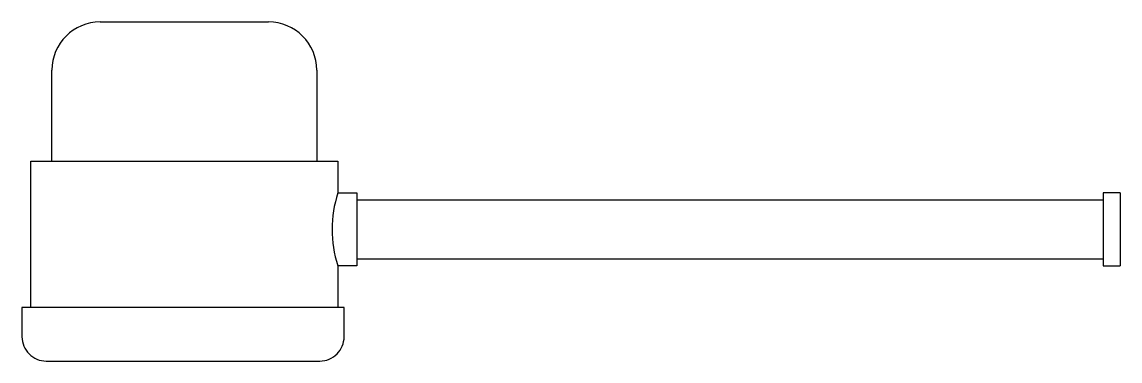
# Model space of a CAD drawing. Header units: millimetres. Extents: x -2995.141 to -2994.687, y 2928.852 to 2928.992.
import ezdxf

# ---------------------------------------------------------------- set-up
doc = ezdxf.new("R2010")
doc.units = ezdxf.units.MM
doc.header["$LTSCALE"] = 10
doc.layers.add('banheiro_acessórios', color=2, linetype='Continuous')

msp = doc.modelspace()

# ---------------------------------------------------------------- linework, layer by layer
at = {"layer": 'banheiro_acessórios'}
for p, q in [((-2995.10852, 2928.99205), (-2995.03893, 2928.99205)), ((-2995.12852, 2928.93444), (-2995.12852, 2928.97205)), ((-2995.01893, 2928.97205), (-2995.01893, 2928.93444)), ((-2995.13716, 2928.93444), (-2995.01023, 2928.93444)), ((-2995.13716, 2928.87387), (-2995.13716, 2928.93444)), ((-2995.01023, 2928.93444), (-2995.01023, 2928.9212)), ((-2995.0102, 2928.92128), (-2995.00238, 2928.92128)), ((-2995.00238, 2928.92128), (-2995.00238, 2928.89116)), ((-2995.00238, 2928.91839), (-2994.69369, 2928.91839)), ((-2994.69369, 2928.92128), (-2994.69369, 2928.89116)), ((-2994.68671, 2928.92128), (-2994.69369, 2928.92128)), ((-2994.68671, 2928.92128), (-2994.68671, 2928.89116)), ((-2995.01023, 2928.89116), (-2995.01023, 2928.87387)), ((-2995.00238, 2928.89116), (-2995.0102, 2928.89116)), ((-2995.00238, 2928.89405), (-2994.69369, 2928.89405)), ((-2994.69369, 2928.89116), (-2994.68671, 2928.89116))]:
    msp.add_line(p, q, dxfattribs=at)
msp.add_lwpolyline([(-2995.14089, 2928.87387), (-2995.14089, 2928.86168, 0.414214), (-2995.13089, 2928.85168), (-2995.01764, 2928.85168, 0.414214), (-2995.00764, 2928.86168), (-2995.00764, 2928.87387)], format="xyb", close=True, dxfattribs=at)
for centre, radius, start, end in [((-2995.10852, 2928.97205), 0.02, 90, 180), ((-2995.03893, 2928.97205), 0.02, 0, 90), ((-2994.96488, 2928.90618), 0.04777, 161.5741, 198.3253)]:
    msp.add_arc(centre, radius, start, end, dxfattribs=at)

doc.saveas('drawing.dxf')
